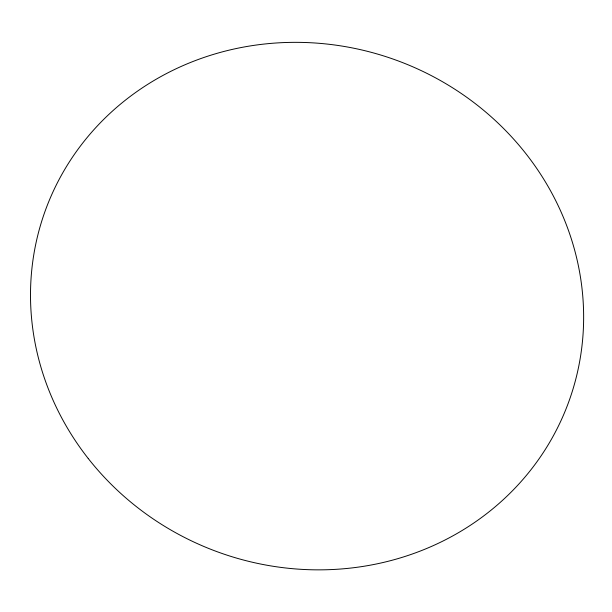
<?xml version="1.0" encoding="UTF-8"?>
<svg xmlns="http://www.w3.org/2000/svg" width="612" height="612" viewBox="0 0 612 612"><rect width="100%" height="100%" fill="white"/><g stroke="black" fill="none" stroke-linecap="round" stroke-linejoin="round"><path stroke-width="0.92" d="M88.266 458.541A278.636 261.553 20.7 0 0 562.963 416.275A278.636 261.553 20.7 0 0 269.991 43.475A278.636 261.553 20.7 0 0 88.266 458.541"/></g></svg>
